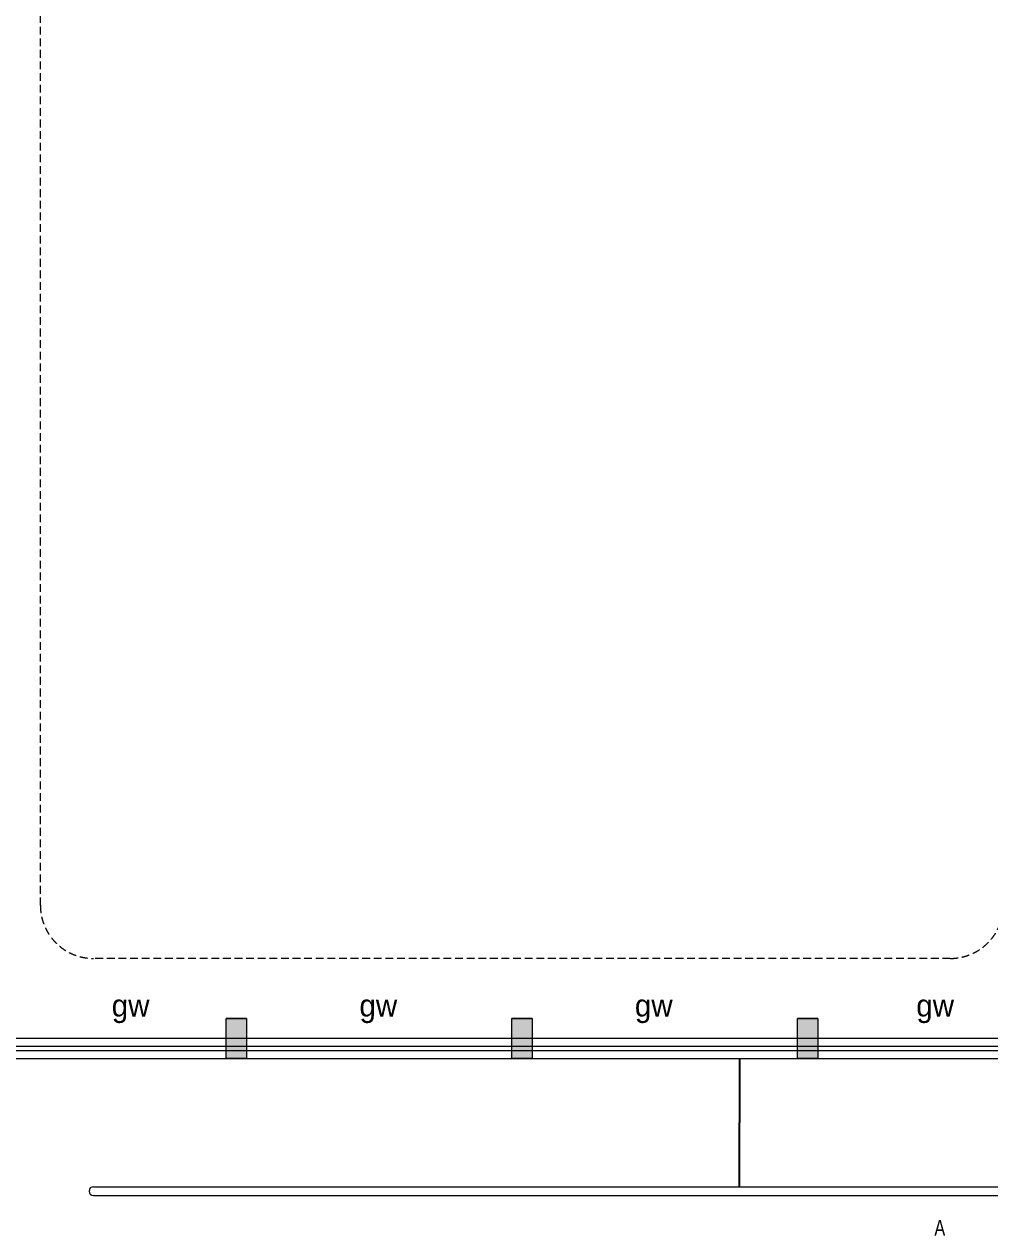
# Model space of a CAD drawing. Header units: metres. Extents: x 191982 to 427160, y -8904 to 80370.
# Drawn here: x 334577 to 345496, y 20274 to 33947 of the extents above; entities that cross this region are included whole.
import ezdxf

# ---------------------------------------------------------------- set-up
doc = ezdxf.new("R2010")
doc.units = ezdxf.units.M
doc.header["$LTSCALE"] = 700
doc.header["$MEASUREMENT"] = 0
doc.header["$PDMODE"] = 32
doc.linetypes.add('HIDDEN2', pattern=[0.1875, 0.125, -0.0625])
doc.layers.get('Defpoints').update_dxf_attribs({"lineweight": 9})
doc.layers.add('NEW PLANS', color=7, linetype='Continuous', lineweight=9)
doc.styles.add('RVR', font='MOD20.TTF')
doc.styles.get("Standard").update_dxf_attribs({"font": 'swisscl.ttf'})
doc.dimstyles.get("Standard").update_dxf_attribs({"dimtxt": 0.23, "dimasz": 0.23, "dimexe": 0.05, "dimexo": 0.05, "dimgap": 0.06, "dimtad": 0, "dimzin": 0, "dimdsep": 46, "dimtxsty": 'Standard', "dimcen": 0, "dimse1": 1, "dimse2": 1, "dimadec": 0, "dimazin": 0, "dimtfac": 1, "dimtofl": 0, "dimtmove": 2, "dimatfit": 0, "dimfxl": 0.18, "dimtolj": 1, "dimtzin": 0, "dimarcsym": 0})

# ---------------------------------------------------------------- blocks, each defined once
blk = doc.blocks.new('*D52')
at = {"layer": 'Defpoints', "color": 0, "transparency": 16777216}
for p in [(341948, 22257), (342665, 22257), (341948, 20807)]:
    blk.add_point(p, dxfattribs=at)
at = {"layer": 'NEW PLANS', "color": 0, "lineweight": -2, "transparency": 16777216}
for p, q in [((342665, 22256), (342665, 21532)), ((342665, 20807), (342665, 21531))]:
    blk.add_line(p, q, dxfattribs=at)
at = {"layer": 'NEW PLANS', "color": 0, "transparency": 16777216}
for points in [[(342665, 22256), (342665, 22256), (342665, 22257)], [(342665, 20807), (342665, 20807), (342665, 20807)]]:
    blk.add_solid(points, dxfattribs=at)
at = {"layer": 'NEW PLANS', "color": 0, "transparency": 16777216, "insert": (342665, 21532), "char_height": 0.23, "attachment_point": 5, "rotation": 90}
blk.add_mtext('\\A1;1.50', dxfattribs=at)

msp = doc.modelspace()

# ---------------------------------------------------------------- hatches: boundary and pattern name
at = {"layer": 'NEW PLANS'}
for points in [[(336859.904, 22486.692), (336859.904, 22706.692), (337089.904, 22706.692), (337089.904, 22486.692)], [(340089.904, 22486.692), (340089.904, 22706.692), (340319.904, 22706.692), (340319.904, 22486.692)], [(343319.904, 22486.692), (343319.904, 22706.692), (343549.904, 22706.692), (343549.904, 22486.692)], [(336859.904, 22486.692), (337089.904, 22486.692), (337089.904, 22256.692), (336859.904, 22256.692)], [(340089.904, 22486.692), (340319.904, 22486.692), (340319.904, 22256.692), (340089.904, 22256.692)], [(343319.904, 22486.692), (343549.904, 22486.692), (343549.904, 22256.692), (343319.904, 22256.692)]]:
    msp.add_hatch(color=256, dxfattribs=at).paths.add_polyline_path(points)

# ---------------------------------------------------------------- linework, layer by layer
at = {"layer": 'NEW PLANS', "linetype": 'HIDDEN2'}
for p, q in [((334759.904, 23986.692), (334759.904, 50081.692)), ((345049.904, 23386.692), (335359.904, 23386.692))]:
    msp.add_line(p, q, dxfattribs=at)
at = {"layer": 'NEW PLANS'}
for p, q in [((337089.904, 22706.692), (336859.904, 22706.692)), ((340319.904, 22706.692), (340089.904, 22706.692)), ((343549.904, 22706.692), (343319.904, 22706.692)), ((333409.904, 22486.692), (350009.904, 22486.692)), ((333409.904, 22396.692), (346549.904, 22396.692)), ((333409.904, 22346.692), (346549.904, 22346.692)), ((333409.904, 22256.692), (350009.904, 22256.692)), ((335359.904, 20806.692), (350009.904, 20806.692)), ((335359.904, 20706.692), (350009.904, 20706.692))]:
    msp.add_line(p, q, dxfattribs=at)
for points in [[(337089.904, 22256.692), (336859.904, 22256.692), (336859.904, 22706.692), (337089.904, 22706.692)], [(340319.904, 22256.692), (340089.904, 22256.692), (340089.904, 22706.692), (340319.904, 22706.692)], [(343549.904, 22256.692), (343319.904, 22256.692), (343319.904, 22706.692), (343549.904, 22706.692)]]:
    msp.add_lwpolyline(points, close=True, dxfattribs=at)
at = {"layer": 'NEW PLANS', "linetype": 'HIDDEN2'}
for centre, start, end in [((335359.904, 23986.692), 180, 270), ((345049.904, 23986.692), 270, 0)]:
    msp.add_arc(centre, 600, start, end, dxfattribs=at)
at = {"layer": 'NEW PLANS'}
msp.add_arc((335359.904, 20756.692), 50, 90, 270, dxfattribs=at)

# ---------------------------------------------------------------- texts
at = {"layer": 'NEW PLANS', "style": 'RVR'}
for p in [(335566.464, 22729.304), (338367.712, 22729.304), (341482.701, 22729.304), (344664.92, 22729.304)]:
    msp.add_text('gw', height=250, dxfattribs=at).set_placement(p)
at = {"layer": 'NEW PLANS', "insert": (344992.414, 20431.479), "char_height": 180, "attachment_point": 3}
msp.add_mtext('A', dxfattribs=at)

# ---------------------------------------------------------------- dimensions: what is measured, and where the dimension line sits
at = {"layer": 'NEW PLANS'}
dim = msp.add_linear_dim(base=(342664.996, 22256.692), p1=(341947.859, 20806.692), p2=(341947.859, 22256.692), angle=90, text='1.50', dimstyle='Standard', dxfattribs=at)
dim.commit()
dim.dimension.update_dxf_attribs({"geometry": '*D52', "text_midpoint": (342664.996, 21531.692)})

doc.saveas('drawing.dxf')
